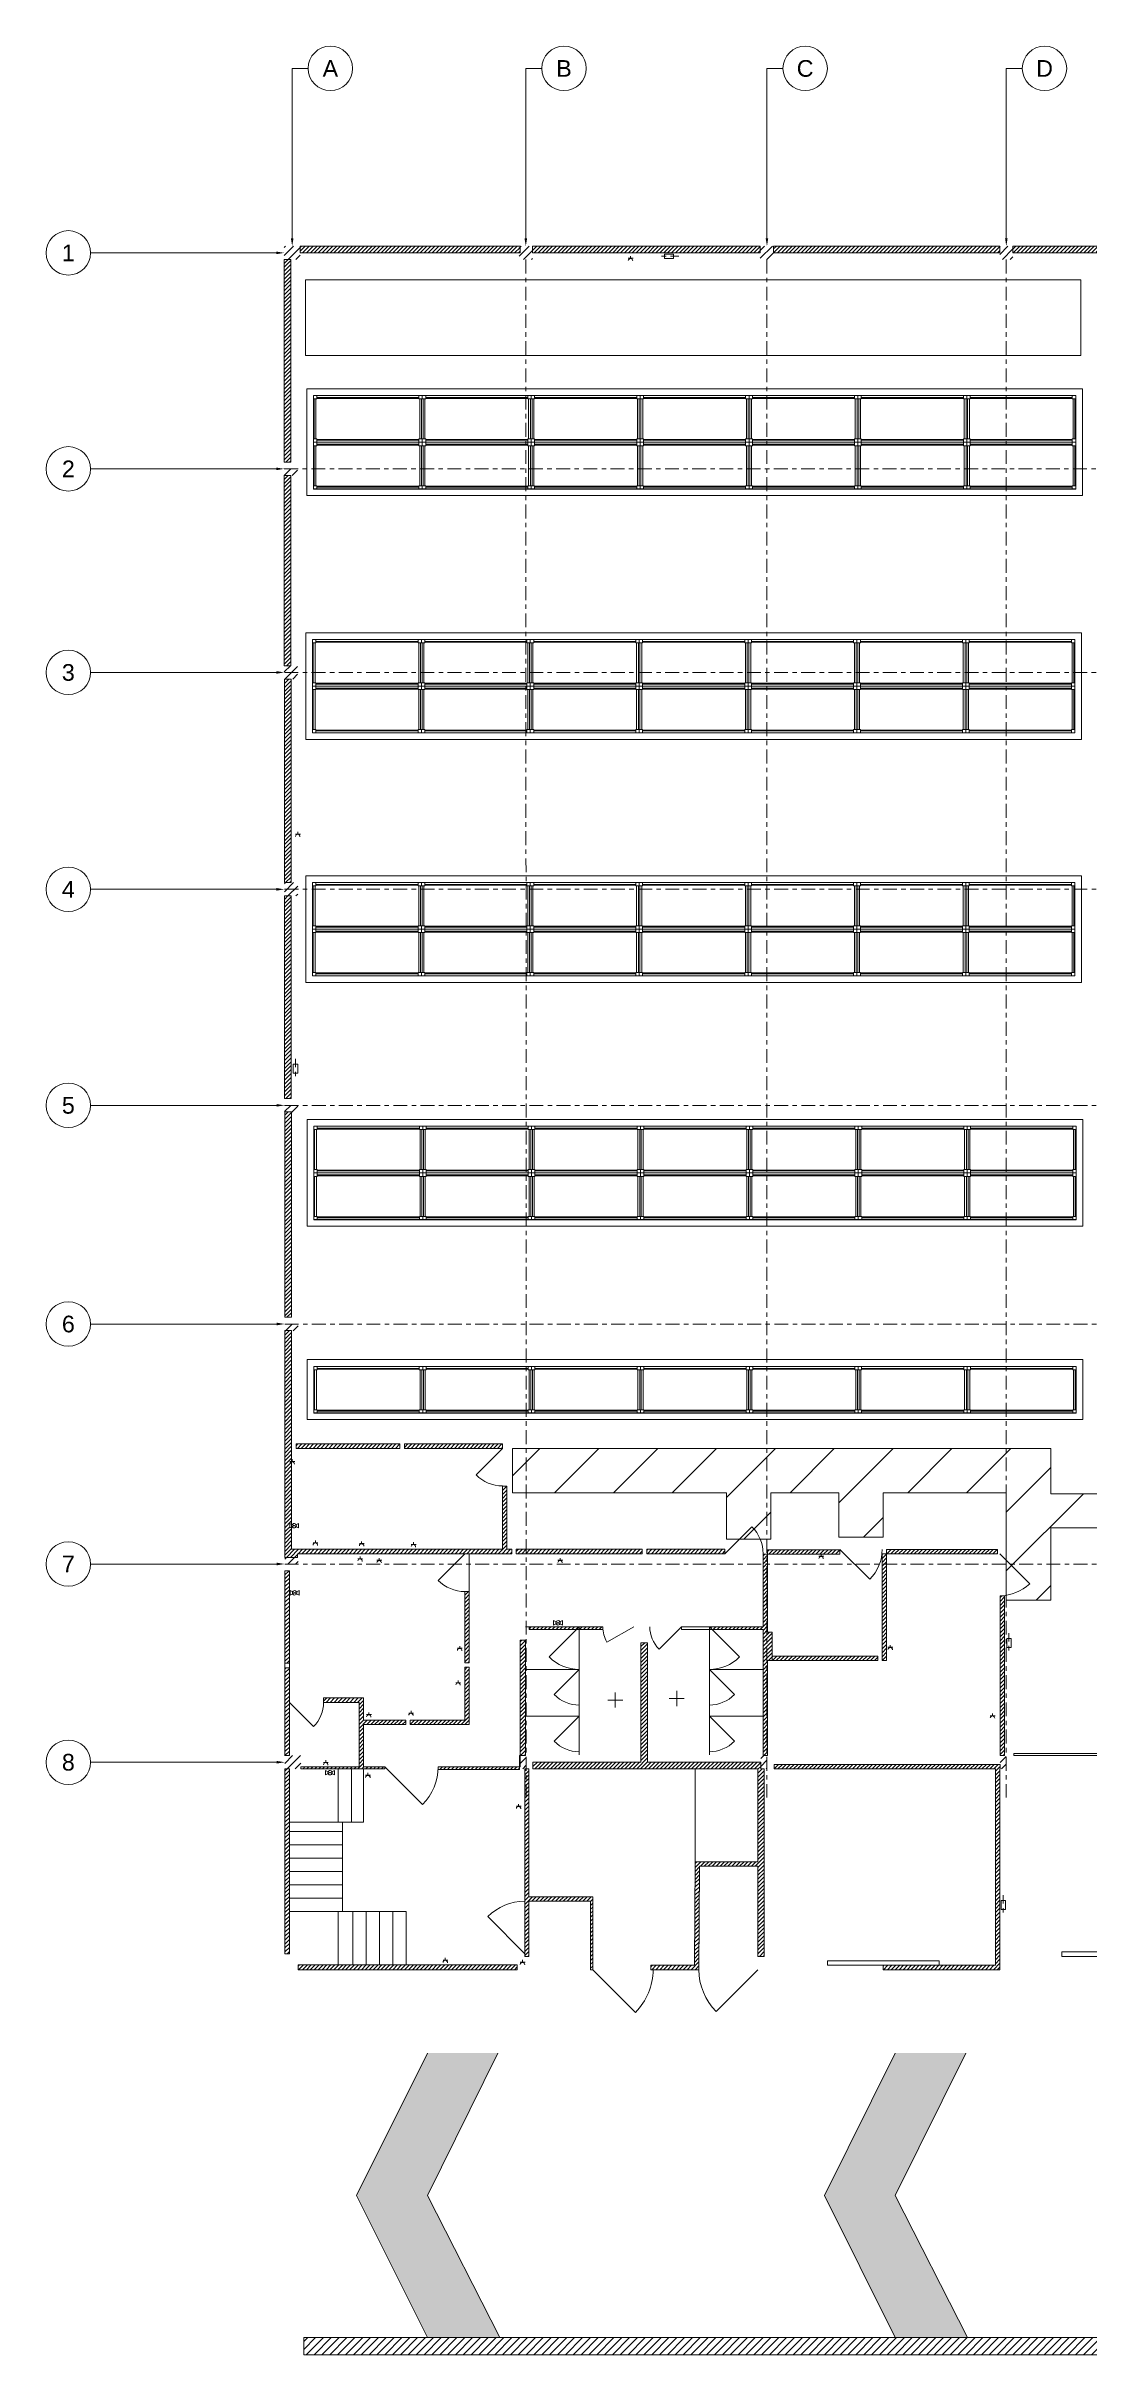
# Model space of a CAD drawing. Header units: inches. Extents: x -5.4 to 87.9, y -12.2 to 39.7.
# Drawn here: x -5.4 to 18.1, y -12.2 to 39.7 of the extents above; entities that cross this region are included whole.
import ezdxf
from ezdxf import colors
from ezdxf.entities.mleader import LeaderData, LeaderLine
from ezdxf.enums import TextEntityAlignment as Align
from ezdxf.math import Vec2, Vec3

# ---------------------------------------------------------------- set-up
doc = ezdxf.new("R2010")
doc.units = ezdxf.units.IN
doc.header["$LTSCALE"] = 0.25
doc.header["$MEASUREMENT"] = 0
doc.linetypes.add('CENTER', pattern=[2, 1.25, -0.25, 0.25, -0.25])
doc.linetypes.add('CENTER2', pattern=[1.125, 0.75, -0.125, 0.125, -0.125])
doc.layers.get('0').update_dxf_attribs({"lineweight": 9})
for name, color, linetype, lineweight in [('C. roedores', 240, 'Continuous', 5), ('Columnas', 10, 'Continuous', 9), ('DIVISIONES EN ALUMINIO', 8, 'Continuous', 9), ('Electrico', 7, 'Continuous', 5), ('ESTIBAS', 40, 'Continuous', 5), ('FLUJO_PERSONAL', 253, 'Continuous', 5), ('INS. REP', 252, 'Continuous', 5), ('MOBILIARIO', 8, 'Continuous', 5), ('MUEBLES', 8, 'Continuous', 5), ('Muro Estructural', 164, 'Continuous', 5), ('PERIFERICOS', 7, 'Continuous', 5), ('PUERTAS', 2, 'Continuous', 5), ('PUNTO FIJO', 3, 'Continuous', 5), ('Sum agua pot', 106, 'Continuous', 5)]:
    doc.layers.add(name, color=color, linetype=linetype, lineweight=lineweight)
for name, color, linetype, lineweight, transparency in [('COTAS', 7, 'Continuous', 9, 0.6), ('EJES', 1, 'CENTER', 9, 0.6), ('HATCH 253', 251, 'Continuous', 5, 0.8)]:
    doc.layers.add(name, color=color, linetype=linetype, lineweight=lineweight, transparency=transparency)
doc.layers.get('COTAS').off()
doc.styles.get("Standard").update_dxf_attribs({"font": 'arial.ttf'})

# ---------------------------------------------------------------- blocks, each defined once
blk = doc.blocks.new('_TagCircle')
at = {"color": 0, "linetype": 'ByBlock', "lineweight": -2, "transparency": 16777216}
blk.add_circle((0, 0), 0.125, dxfattribs=at)
at = {"layer": 'PUNTO FIJO', "color": 0, "transparency": 16777216}
blk.add_attdef('NÚMEROETIQUETA', text='', height=0.09375, dxfattribs=at).set_placement((0, -0.046875), align=Align.CENTER)
blk = doc.blocks.new('RACK 2.05x0.99')
at = {"layer": 'MUEBLES', "color": 5}
for p, q in [((0.018, 0.014), (0.018, 0.914)), ((0.058, 0.014), (0.058, 0.914)), ((2.394, 0.014), (2.394, 0.914)), ((2.434, 0.014), (2.434, 0.914))]:
    blk.add_line(p, q, dxfattribs=at)
at = {"layer": 'MUEBLES', "color": 1}
for p, q in [((0.076, 0.99), (2.376, 0.99)), ((0.076, 0.99), (0.076, 0.925)), ((0.076, 0.945), (2.376, 0.945)), ((0.076, 0.925), (2.376, 0.925)), ((2.376, 0.99), (2.376, 0.925)), ((0.076, 0.003), (2.376, 0.003)), ((0.076, -0.062), (0.076, 0.003)), ((2.376, -0.062), (2.376, 0.003)), ((0.076, -0.017), (2.376, -0.017)), ((0.076, -0.062), (2.376, -0.062))]:
    blk.add_line(p, q, dxfattribs=at)
at = {"layer": 'MUEBLES', "color": 5}
for points in [[(0, 0.99), (0, 0.914), (0.076, 0.914), (0.076, 0.99)], [(2.376, 0.99), (2.376, 0.914), (2.452, 0.914), (2.452, 0.99)], [(0, -0.062), (0, 0.014), (0.076, 0.014), (0.076, -0.062)], [(2.376, -0.062), (2.376, 0.014), (2.452, 0.014), (2.452, -0.062)]]:
    blk.add_lwpolyline(points, close=True, dxfattribs=at)
blk = doc.blocks.new('*U97')
at = {"layer": 'C. roedores', "color": 0, "linetype": 'CENTER2', "transparency": 16777216}
blk.add_line((0.22, 0), (-0.22, 0), dxfattribs=at)
blk = doc.blocks.new('Trampa rat')
at = {"layer": 'C. roedores'}
blk.add_lwpolyline([(0.32, 0), (0.32, 0.1), (0.12, 0.1), (0.12, 0)], close=True, dxfattribs=at)
at = {"layer": 'C. roedores', "linetype": 'CENTER2'}
blk.add_blockref('*U97', (0.22, 0.05), dxfattribs=at)
blk = doc.blocks.new('agua pot')
at = {"layer": 'Sum agua pot'}
for p, q in [((0, 0), (0, 0.1)), ((0.2, 0.1), (0, 0)), ((0.2, 0), (0, 0.1)), ((0.2, 0.1), (0.2, 0))]:
    blk.add_line(p, q, dxfattribs=at)
blk.add_ellipse((0.1, 0.05), major_axis=(-0.0476, -0.0153), ratio=1, dxfattribs=at)
blk = doc.blocks.new('*U105')
at = {"layer": 'PUNTO FIJO', "color": 0, "linetype": 'CENTER2', "transparency": 16777216}
for p, q in [((-0.17, 0), (-0.01, 0)), ((0, 0.01), (0, 0.17)), ((0.01, 0), (0.17, 0)), ((0, -0.17), (0, -0.01))]:
    blk.add_line(p, q, dxfattribs=at)
at = {"layer": 'PUNTO FIJO', "color": 0, "linetype": 'Continuous', "transparency": 16777216}
for p, q in [((-0.005, 0), (0.005, 0)), ((0, -0.005), (0, 0.005))]:
    blk.add_line(p, q, dxfattribs=at)
blk = doc.blocks.new('*U106')
at = {"layer": 'PUNTO FIJO', "color": 0, "linetype": 'CENTER2', "transparency": 16777216}
for p, q in [((-0.17, 0), (-0.01, 0)), ((0, 0.01), (0, 0.17)), ((0.01, 0), (0.17, 0)), ((0, -0.17), (0, -0.01))]:
    blk.add_line(p, q, dxfattribs=at)
at = {"layer": 'PUNTO FIJO', "color": 0, "linetype": 'Continuous', "transparency": 16777216}
for p, q in [((-0.005, 0), (0.005, 0)), ((0, -0.005), (0, 0.005))]:
    blk.add_line(p, q, dxfattribs=at)
blk = doc.blocks.new('A$C02151489')
at = {"layer": 'PUNTO FIJO', "linetype": 'CENTER2'}
for name, p in [('*U105', (5.368, 2.295)), ('*U106', (6.752, 2.33))]:
    blk.add_blockref(name, p, dxfattribs=at)
blk = doc.blocks.new('suministro de corriente')
at = {"layer": 'Electrico'}
for p, q in [((0, 0.105), (0.11, 0.105)), ((0.051, 0.105), (0.051, 0.155))]:
    blk.add_line(p, q, dxfattribs=at)
blk.add_arc((0.05, 0.05), 0.0502, 355.1831, 175.1831, dxfattribs=at)
blk = doc.blocks.new('A$C763432CF')
at = {"layer": 'Electrico'}
for p in [(7.616, 38.29), (0.125, 25.335), (0, 11.219), (0.52, 9.39), (1.562, 9.372), (2.729, 9.354), (1.526, 9.031), (1.957, 8.995), (6.032, 8.995), (11.907, 9.086), (3.77, 7.017), (13.465, 7.038), (3.733, 6.242), (2.674, 5.56), (1.722, 5.524), (15.767, 5.5), (0.753, 4.448), (1.704, 4.162), (5.097, 3.462), (3.446, 0.001), (5.186, -0.046), (5.186, -0.046)]:
    blk.add_blockref('suministro de corriente', p, dxfattribs=at)
blk = doc.blocks.new('A$C1B144F85')
at = {"layer": 'PUNTO FIJO'}
for p, q in [((1.101, 3.21), (1.101, 4.41)), ((1.101, 4.41), (1.401, 4.41)), ((1.401, 4.41), (1.401, 3.21)), ((1.67, 4.41), (1.401, 4.41)), ((1.67, 3.21), (1.67, 4.41)), ((0, 3.21), (0, 3)), ((1.2, 1.2), (1.2, 3.21)), ((1.2, 3), (1.2, 3.21)), ((0, 2.7), (0, 3)), ((0, 3), (1.2, 3)), ((0, 3), (0, 1.2)), ((1.2, 2.7), (0, 2.7)), ((1.2, 2.4), (1.2, 2.7)), ((0, 2.1), (0, 2.4)), ((0, 2.4), (1.2, 2.4)), ((1.2, 2.1), (0, 2.1)), ((1.2, 1.8), (1.2, 2.1)), ((0, 1.5), (0, 1.8)), ((0, 1.8), (1.2, 1.8)), ((1.2, 1.5), (0, 1.5)), ((1.2, 1.2), (0, 1.2)), ((1.1, 1.2), (2.63, 1.2)), ((1.43, 1.2), (1.1, 1.2)), ((1.1, 1.2), (1.1, 0)), ((1.2, 1.2), (1.2, 1.5)), ((1.43, 0), (1.43, 1.2)), ((2.03, 1.2), (1.73, 1.2)), ((1.73, 1.2), (1.73, 0)), ((2.03, 0), (2.03, 1.2)), ((2.63, 1.2), (2.33, 1.2)), ((2.33, 1.2), (2.33, 0)), ((2.63, 1.2), (2.63, 0)), ((1.1, 0), (2.63, 0)), ((1.73, 0), (1.43, 0)), ((2.33, 0), (2.03, 0))]:
    blk.add_line(p, q, dxfattribs=at)
blk = doc.blocks.new('Estructural')
at = {"layer": 'HATCH 253'}
h = blk.add_hatch(dxfattribs=at)
h.set_pattern_fill('ANSI31', color=256)
h.paths.add_polyline_path([(5.722, 0.208), (5.722, -0.092), (6.022, -0.092), (6.022, 0.208)])
h.paths.add_polyline_path([(0.432, 0.208), (0.432, -0.092), (0.792, -0.092), (0.792, 0.208)])
h.paths.add_polyline_path([(11.152, 0.208), (11.152, -0.092), (11.452, -0.092), (11.452, 0.208)])
h.paths.add_polyline_path([(16.842, 0.208), (16.542, 0.208), (16.542, -0.092), (16.842, -0.092)])
h.paths.add_polyline_path([(21.912, 0.208), (21.912, -0.092), (22.212, -0.092), (22.212, 0.208)])
h.paths.add_polyline_path([(27.612, 0.208), (27.312, 0.208), (27.312, -0.092), (27.612, -0.092)])
h.paths.add_polyline_path([(33.372, 0.208), (33.072, 0.208), (33.072, -0.092), (33.372, -0.092)])
h.paths.add_polyline_path([(38.462, -0.092), (38.762, -0.092), (38.762, 0.208), (38.462, 0.208)])
h.paths.add_polyline_path([(43.812, 0.208), (43.812, -0.092), (44.112, -0.092), (44.112, 0.208)])
h.paths.add_polyline_path([(49.062, 0.208), (49.062, -0.092), (49.422, -0.092), (49.422, 0.208)])
h.paths.add_polyline_path([(49.122, -4.952), (49.422, -4.952), (49.422, -4.652), (49.122, -4.652)])
h.paths.add_polyline_path([(49.122, -9.232), (49.122, -9.532), (49.422, -9.532), (49.422, -9.232)])
h.paths.add_polyline_path([(49.126, -14.112), (49.126, -14.412), (49.426, -14.412), (49.426, -14.112)])
h.paths.add_polyline_path([(49.43, -19.272), (49.43, -18.972), (49.13, -18.972), (49.13, -19.272)])
h.paths.add_polyline_path([(49.434, -23.892), (49.134, -23.892), (49.134, -24.192), (49.434, -24.192)])
h.paths.add_polyline_path([(49.134, -29.592), (49.434, -29.592), (49.434, -29.292), (49.134, -29.292)])
h.paths.add_polyline_path([(49.434, -33.752), (49.074, -33.752), (49.074, -34.052), (49.434, -34.052)])
h.paths.add_polyline_path([(44.124, -33.752), (43.962, -33.752), (43.962, -34.052), (44.124, -34.052)])
h.paths.add_polyline_path([(38.774, -33.752), (38.474, -33.752), (38.474, -34.052), (38.774, -34.052)])
h.paths.add_polyline_path([(44.124, -34.052), (44.124, -33.752), (43.824, -33.752), (43.824, -34.052)])
h.paths.add_polyline_path([(27.462, -33.752), (27.324, -33.752), (27.324, -34.052), (27.462, -34.052)])
h.paths.add_polyline_path([(27.624, -33.752), (27.462, -33.752), (27.462, -34.052), (27.624, -34.052)])
h.paths.add_polyline_path([(33.222, -34.052), (33.384, -34.052), (33.384, -33.752), (33.222, -33.752)], flags=17)
h.paths.add_polyline_path([(33.084, -34.052), (33.384, -34.052), (33.384, -33.752), (33.084, -33.752)])
h.paths.add_polyline_path([(11.302, -34.052), (11.464, -34.052), (11.464, -33.752), (11.302, -33.752)], flags=17)
h.paths.add_polyline_path([(11.164, -34.052), (11.464, -34.052), (11.464, -33.752), (11.164, -33.752)])
h.paths.add_polyline_path([(16.692, -34.052), (16.854, -34.052), (16.854, -33.752), (16.692, -33.752)], flags=17)
h.paths.add_polyline_path([(16.554, -34.052), (16.854, -34.052), (16.854, -33.752), (16.554, -33.752)])
h.paths.add_polyline_path([(22.062, -34.052), (22.224, -34.052), (22.224, -33.752), (22.062, -33.752)], flags=17)
h.paths.add_polyline_path([(21.924, -34.052), (22.224, -34.052), (22.224, -33.752), (21.924, -33.752)])
h.paths.add_polyline_path([(6.034, -33.752), (5.883, -33.752), (5.884, -34.052), (6.034, -34.052)])
h.paths.add_polyline_path([(5.734, -34.052), (6.034, -34.052), (6.034, -33.752), (5.734, -33.752)])
h.paths.add_polyline_path([(0.804, -34.052), (0.804, -33.752), (0.444, -33.752), (0.444, -34.052)])
h.paths.add_polyline_path([(0.444, -29.442), (0.444, -29.592), (0.744, -29.592), (0.744, -29.442)])
h.paths.add_polyline_path([(0.444, -23.892), (0.444, -24.042), (0.744, -24.042), (0.744, -23.892)])
h.paths.add_polyline_path([(0.744, -23.892), (0.444, -23.892), (0.444, -24.192), (0.744, -24.192)])
h.paths.add_polyline_path([(0.744, -29.292), (0.444, -29.292), (0.444, -29.592), (0.744, -29.592)])
h.paths.add_polyline_path([(0.44, -18.972), (0.44, -19.122), (0.74, -19.122), (0.74, -18.972)])
h.paths.add_polyline_path([(0.74, -19.272), (0.74, -18.972), (0.44, -18.972), (0.44, -19.272)])
h.paths.add_polyline_path([(0.436, -14.112), (0.436, -14.412), (0.736, -14.412), (0.736, -14.112)])
h.paths.add_polyline_path([(0.432, -9.232), (0.432, -9.532), (0.732, -9.532), (0.732, -9.232)])
h.paths.add_polyline_path([(0.732, -4.802), (0.732, -4.652), (0.432, -4.652), (0.432, -4.802)])
h.paths.add_polyline_path([(0.732, -4.952), (0.732, -4.652), (0.432, -4.652), (0.432, -4.952)])
at = {"layer": 'EJES'}
for p, q in [((5.872, -0.092), (5.884, -34.692)), ((11.302, -0.092), (11.302, -34.692)), ((16.692, -0.092), (16.692, -34.692)), ((0.432, -4.802), (49.052, -4.802)), ((0.437, -9.382), (49.052, -9.382)), ((0.439, -14.262), (49.052, -14.262)), ((0.441, -19.122), (49.052, -19.122)), ((0.445, -24.042), (49.056, -24.042)), ((0.444, -29.442), (49.064, -29.442))]:
    blk.add_line(p, q, dxfattribs=at)
ml = blk.add_multileader_block('Standard', dxfattribs=at)
ml.set_content('_TagCircle', color=256, scale=4)
ml.set_attribute('NÚMEROETIQUETA', 'A', width=0)
ml.set_leader_properties()
ml.build(insert=Vec2(0, 0))
ml.multileader.update_dxf_attribs({"dogleg_length": 0.36, "arrow_head_size": 0.18})
ctx = ml.context
ctx.base_point, ctx.char_height, ctx.arrow_head_size, ctx.landing_gap_size, ctx.plane_origin = Vec3(0.972, 4.208), 0.18, 0.18, 0.09, Vec3(0.612, 0.208)
notes = []
notes.append((ctx, [(0, (1, 1, 0), (0.612, 4.208), (1, 0), 0.36, [(0, [(0.612, 0.208)], 0, [])])]))
ctx.block.insert = Vec3(1.472, 4.208)
ml = blk.add_multileader_block('Standard', dxfattribs=at)
ml.set_content('_TagCircle', color=256, scale=4)
ml.set_attribute('NÚMEROETIQUETA', 'B', width=0)
ml.set_leader_properties()
ml.build(insert=Vec2(0, 0))
ml.multileader.update_dxf_attribs({"dogleg_length": 0.36, "arrow_head_size": 0.18})
ctx = ml.context
ctx.base_point, ctx.char_height, ctx.arrow_head_size, ctx.landing_gap_size, ctx.plane_origin = Vec3(6.232, 4.208), 0.18, 0.18, 0.09, Vec3(5.872, 0.208)
notes.append((ctx, [(0, (1, 1, 0), (5.872, 4.208), (1, 0), 0.36, [(0, [(5.872, 0.208)], 0, [])])]))
ctx.block.insert = Vec3(6.732, 4.208)
ml = blk.add_multileader_block('Standard', dxfattribs=at)
ml.set_content('_TagCircle', color=256, scale=4)
ml.set_attribute('NÚMEROETIQUETA', 'C', width=0)
ml.set_leader_properties()
ml.build(insert=Vec2(0, 0))
ml.multileader.update_dxf_attribs({"dogleg_length": 0.36, "arrow_head_size": 0.18})
ctx = ml.context
ctx.base_point, ctx.char_height, ctx.arrow_head_size, ctx.landing_gap_size, ctx.plane_origin = Vec3(11.662, 4.208), 0.18, 0.18, 0.09, Vec3(11.302, 0.208)
notes.append((ctx, [(0, (1, 1, 0), (11.302, 4.208), (1, 0), 0.36, [(0, [(11.302, 0.208)], 0, [])])]))
ctx.block.insert = Vec3(12.162, 4.208)
ml = blk.add_multileader_block('Standard', dxfattribs=at)
ml.set_content('_TagCircle', color=256, scale=4)
ml.set_attribute('NÚMEROETIQUETA', 'D', width=0)
ml.set_leader_properties()
ml.build(insert=Vec2(0, 0))
ml.multileader.update_dxf_attribs({"dogleg_length": 0.36, "arrow_head_size": 0.18})
ctx = ml.context
ctx.base_point, ctx.char_height, ctx.arrow_head_size, ctx.landing_gap_size, ctx.plane_origin = Vec3(17.052, 4.208), 0.18, 0.18, 0.09, Vec3(16.692, 0.208)
notes.append((ctx, [(0, (1, 1, 0), (16.692, 4.208), (1, 0), 0.36, [(0, [(16.692, 0.208)], 0, [])])]))
ctx.block.insert = Vec3(17.552, 4.208)
ml = blk.add_multileader_block('Standard', dxfattribs=at)
ml.set_content('_TagCircle', color=256, scale=4)
ml.set_attribute('NÚMEROETIQUETA', '1', width=0)
ml.set_leader_properties()
ml.build(insert=Vec2(0, 0))
ml.multileader.update_dxf_attribs({"dogleg_length": 0.36, "arrow_head_size": 0.18})
ctx = ml.context
ctx.base_point, ctx.char_height, ctx.arrow_head_size, ctx.landing_gap_size, ctx.plane_origin = Vec3(-4.928, 0.058), 0.18, 0.18, 0.09, Vec3(0.432, 0.058)
notes.append((ctx, [(0, (1, 1, 0), (-3.568, 0.058), (-1, 0), 0.36, [(0, [(0.432, 0.058)], 0, [])])]))
ctx.block.insert = Vec3(-4.428, 0.058)
ml = blk.add_multileader_block('Standard', dxfattribs=at)
ml.set_content('_TagCircle', color=256, scale=4)
ml.set_attribute('NÚMEROETIQUETA', '2', width=0)
ml.set_leader_properties()
ml.build(insert=Vec2(0, 0))
ml.multileader.update_dxf_attribs({"dogleg_length": 0.36, "arrow_head_size": 0.18})
ctx = ml.context
ctx.base_point, ctx.char_height, ctx.arrow_head_size, ctx.landing_gap_size, ctx.plane_origin = Vec3(-4.928, -4.802), 0.18, 0.18, 0.09, Vec3(0.432, -4.802)
notes.append((ctx, [(0, (1, 1, 0), (-3.568, -4.802), (-1, 0), 0.36, [(0, [(0.432, -4.802)], 0, [])])]))
ctx.block.insert = Vec3(-4.428, -4.802)
ml = blk.add_multileader_block('Standard', dxfattribs=at)
ml.set_content('_TagCircle', color=256, scale=4)
ml.set_attribute('NÚMEROETIQUETA', '3', width=0)
ml.set_leader_properties()
ml.build(insert=Vec2(0, 0))
ml.multileader.update_dxf_attribs({"dogleg_length": 0.36, "arrow_head_size": 0.18})
ctx = ml.context
ctx.base_point, ctx.char_height, ctx.arrow_head_size, ctx.landing_gap_size, ctx.plane_origin = Vec3(-4.928, -9.382), 0.18, 0.18, 0.09, Vec3(0.432, -9.382)
notes.append((ctx, [(0, (1, 1, 0), (-3.568, -9.382), (-1, 0), 0.36, [(0, [(0.432, -9.382)], 0, [])])]))
ctx.block.insert = Vec3(-4.428, -9.382)
ml = blk.add_multileader_block('Standard', dxfattribs=at)
ml.set_content('_TagCircle', color=256, scale=4)
ml.set_attribute('NÚMEROETIQUETA', '4', width=0)
ml.set_leader_properties()
ml.build(insert=Vec2(0, 0))
ml.multileader.update_dxf_attribs({"dogleg_length": 0.36, "arrow_head_size": 0.18})
ctx = ml.context
ctx.base_point, ctx.char_height, ctx.arrow_head_size, ctx.landing_gap_size, ctx.plane_origin = Vec3(-4.928, -14.262), 0.18, 0.18, 0.09, Vec3(0.436, -14.262)
notes.append((ctx, [(0, (1, 1, 0), (-3.568, -14.262), (-1, 0), 0.36, [(0, [(0.436, -14.262)], 0, [])])]))
ctx.block.insert = Vec3(-4.428, -14.262)
ml = blk.add_multileader_block('Standard', dxfattribs=at)
ml.set_content('_TagCircle', color=256, scale=4)
ml.set_attribute('NÚMEROETIQUETA', '5', width=0)
ml.set_leader_properties()
ml.build(insert=Vec2(0, 0))
ml.multileader.update_dxf_attribs({"dogleg_length": 0.36, "arrow_head_size": 0.18})
ctx = ml.context
ctx.base_point, ctx.char_height, ctx.arrow_head_size, ctx.landing_gap_size, ctx.plane_origin = Vec3(-4.928, -19.122), 0.18, 0.18, 0.09, Vec3(0.44, -19.122)
notes.append((ctx, [(0, (1, 1, 0), (-3.568, -19.122), (-1, 0), 0.36, [(0, [(0.44, -19.122)], 0, [])])]))
ctx.block.insert = Vec3(-4.428, -19.122)
ml = blk.add_multileader_block('Standard', dxfattribs=at)
ml.set_content('_TagCircle', color=256, scale=4)
ml.set_attribute('NÚMEROETIQUETA', '6', width=0)
ml.set_leader_properties()
ml.build(insert=Vec2(0, 0))
ml.multileader.update_dxf_attribs({"dogleg_length": 0.36, "arrow_head_size": 0.18})
ctx = ml.context
ctx.base_point, ctx.char_height, ctx.arrow_head_size, ctx.landing_gap_size, ctx.plane_origin = Vec3(-4.928, -24.042), 0.18, 0.18, 0.09, Vec3(0.444, -24.042)
notes.append((ctx, [(0, (1, 1, 0), (-3.568, -24.042), (-1, 0), 0.36, [(0, [(0.444, -24.042)], 0, [])])]))
ctx.block.insert = Vec3(-4.428, -24.042)
ml = blk.add_multileader_block('Standard', dxfattribs=at)
ml.set_content('_TagCircle', color=256, scale=4)
ml.set_attribute('NÚMEROETIQUETA', '7', width=0)
ml.set_leader_properties()
ml.build(insert=Vec2(0, 0))
ml.multileader.update_dxf_attribs({"dogleg_length": 0.36, "arrow_head_size": 0.18})
ctx = ml.context
ctx.base_point, ctx.char_height, ctx.arrow_head_size, ctx.landing_gap_size, ctx.plane_origin = Vec3(-4.928, -29.442), 0.18, 0.18, 0.09, Vec3(0.444, -29.442)
notes.append((ctx, [(0, (1, 1, 0), (-3.568, -29.442), (-1, 0), 0.36, [(0, [(0.444, -29.442)], 0, [])])]))
ctx.block.insert = Vec3(-4.428, -29.442)
ml = blk.add_multileader_block('Standard', dxfattribs=at)
ml.set_content('_TagCircle', color=256, scale=4)
ml.set_attribute('NÚMEROETIQUETA', '8', width=0)
ml.set_leader_properties()
ml.build(insert=Vec2(0, 0))
ml.multileader.update_dxf_attribs({"dogleg_length": 0.36, "arrow_head_size": 0.18})
ctx = ml.context
ctx.base_point, ctx.char_height, ctx.arrow_head_size, ctx.landing_gap_size, ctx.plane_origin = Vec3(-4.928, -33.902), 0.18, 0.18, 0.09, Vec3(0.444, -33.902)
notes.append((ctx, [(0, (1, 1, 0), (-3.568, -33.902), (-1, 0), 0.36, [(0, [(0.444, -33.902)], 0, [])])]))
ctx.block.insert = Vec3(-4.428, -33.902)
for ctx, leaders in notes:
    for number, flags, end, landing, length, lines in leaders:
        leader = LeaderData()
        leader.index, (leader.has_last_leader_line, leader.has_dogleg_vector, leader.attachment_direction) = number, flags
        leader.last_leader_point, leader.dogleg_vector, leader.dogleg_length = Vec3(end), Vec3(landing), length
        for number, points, colour, breaks in lines:
            line = LeaderLine()
            line.index, line.vertices, line.color, line.breaks = number, Vec3.list(points), colors.encode_raw_color(colour), breaks
            leader.lines.append(line)
        ctx.leaders.append(leader)

msp = doc.modelspace()

# ---------------------------------------------------------------- hatches: boundary and pattern name
at = {"layer": 'FLUJO_PERSONAL', "transparency": 33554485}
h = msp.add_hatch(dxfattribs=at)
h.set_pattern_fill('ANSI31', color=256, scale=7.5)
h.set_pattern_definition([(45, (68.6454, 3.4309), (-0.662913, 0.662913), [])])
h.paths.add_polyline_path([(26.12457, 24.66107), (21.61819, 24.66107), (21.61819, 21.88), (21.29875, 21.88), (21.29875, 30.126), (21.44419, 30.126), (21.44419, 31.79055), (21.29875, 31.79055), (20.29875, 31.79055), (20.29875, 21.07), (21.51819, 21.07), (21.51819, 7.13203), (17.24819, 7.13203), (17.24819, 8.1454), (5.13063, 8.15088), (5.13063, 7.15088), (9.94556, 7.15088), (9.94556, 6.11243), (10.94556, 6.11243), (10.94556, 7.15088), (12.47963, 7.15088), (12.47963, 6.15088), (13.47751, 6.15088), (13.47751, 7.15088), (16.24819, 7.15088), (16.24819, 4.7354), (17.24819, 4.7354), (17.24819, 6.36144), (20.29875, 6.36144), (20.29875, 5.01702), (21.29875, 5.01702), (21.29875, 6.28505), (22.49694, 6.28505), (22.51819, 7.1278), (22.51819, 19.67481), (41.70172, 19.67481), (41.70172, 4.17481), (44.18172, 4.17481), (44.18172, 1.22887), (45.18172, 1.22887), (45.18172, 4.15635), (47.29083, 4.15635), (47.29083, 5.15635), (43.1966, 5.15635), (43.1966, 5.45635), (42.69667, 5.448), (42.69667, 14.87), (43.51819, 14.87), (43.51819, 15.87), (42.69667, 15.87), (42.69667, 16.02), (43.51819, 16.02), (43.51819, 16.9467), (42.69667, 16.9467), (42.69667, 18.90726), (43.19667, 18.90726), (43.19667, 25.8), (42.19667, 25.8), (42.19667, 20.73), (38.6424, 20.73), (38.6424, 24.73916), (37.6424, 24.73916), (37.6424, 20.73), (31.63033, 20.73), (31.63033, 21.824), (29.51149, 21.824), (29.51149, 20.73), (26.12457, 20.73)])
at = {"layer": 'HATCH 253'}
h = msp.add_hatch(color=256, dxfattribs=at)
h.dxf.hatch_style = 1
h.paths.add_polyline_path([(1.61624, -8.65563), (3.21444, -11.85626), (4.84169, -11.85626), (3.21444, -8.65563), (4.80102, -5.455), (3.21444, -5.455)])
h = msp.add_hatch(color=256, dxfattribs=at)
h.dxf.hatch_style = 1
h.paths.add_polyline_path([(12.15052, -8.65563), (13.74872, -11.85626), (15.37597, -11.85626), (13.74872, -8.65563), (15.33529, -5.455), (13.74872, -5.455)])
at = {"layer": 'INS. REP'}
h = msp.add_hatch(dxfattribs=at)
h.set_pattern_fill('ANSI31', color=256, scale=0.5)
h.paths.add_polyline_path([(16.10295, 0.94), (16.11, 0.94), (16.11, 1.04), (11.02, 1.04), (11.02, 0.93888), (16.00295, 0.93888), (16.00295, -3.47738), (13.47475, -3.47738), (13.47475, -3.57738), (16.10295, -3.57738)])
h.paths.add_polyline_path([(10.79662, 0.94), (10.71998, 0.94), (10.72002, 1.09464), (8.17149, 1.09464), (8.17149, 3.77697), (8.02149, 3.77697), (8.02149, 1.09464), (5.59, 1.09464), (5.59, 0.94464), (10.65475, 0.94001), (10.65475, -1.14738), (9.24087, -1.14738), (9.22541, -3.47738), (8.24475, -3.47738), (8.24475, -3.57738), (9.22475, -3.57738), (9.32475, -3.57738), (9.34021, -1.24738), (10.65475, -1.24738), (10.65475, -3.27738), (10.79662, -3.27738)])
h.paths.add_polyline_path([(13.35295, 3.47888), (10.97295, 3.47888), (10.97295, 3.37888), (13.35295, 3.37888)])
h.paths.add_polyline_path([(10.87295, 5.77088), (10.77149, 5.77088), (10.77149, 4.13697), (9.56149, 4.13697), (9.62149, 4.07697), (10.77149, 4.07697), (10.77149, 1.24), (10.87295, 1.24), (10.87295, 3.37888), (10.97295, 3.37888), (10.97295, 3.47888), (10.97295, 4.01888), (10.87295, 4.01888)])
h.paths.add_polyline_path([(12.50295, 5.87088), (10.87295, 5.87088), (10.87295, 5.77088), (12.50295, 5.77088)])
h.paths.add_polyline_path([(16.05295, 5.87888), (13.55295, 5.87888), (13.55295, 5.77888), (16.05295, 5.77888)])
h.paths.add_polyline_path([(13.55295, 5.77888), (13.45295, 5.77888), (13.45295, 3.37888), (13.55295, 3.37888)])
edge = h.paths.add_edge_path()
edge.add_line((16.21, 4.83268), (16.16, 4.83268))
edge.add_arc((16.06168, 5.87849), 1.05043, 272.636389, 275.370584, ccw=False)
edge.add_line((16.11, 4.82918), (16.11, 1.24))
edge.add_line((16.11, 1.24), (16.21, 1.24))
edge.add_line((16.21, 1.24), (16.21, 4.83268))
h.paths.add_polyline_path([(21.83475, 5.13888), (21.78475, 5.13888), (21.78475, 1.09), (21.83475, 1.09)])
h.paths.add_polyline_path([(26.88, 1.09), (21.78, 1.09), (21.78, 0.94), (26.88, 0.94)])
h.paths.add_polyline_path([(25.93301, 3.71126), (21.83475, 3.71126), (21.83475, 3.66126), (25.93301, 3.66126)])
h.paths.add_polyline_path([(26.93, 6.08626), (26.88, 6.08626), (26.88, 1.24), (26.93, 1.24)])
h.paths.add_polyline_path([(32.64, 1.09), (27.18, 1.09), (27.18, 0.94), (32.64, 0.94)])
h.paths.add_polyline_path([(38.03, 1.09), (32.94, 1.09), (32.94, 0.94), (38.03, 0.94)])
h.paths.add_polyline_path([(36.25, 6.27), (35.58, 6.27), (35.58, 6.56), (34.45, 6.56), (34.45, 6.27), (32.85, 6.27), (32.85, 6.22), (36.25, 6.22)])
h.paths.add_polyline_path([(32.9, 6.22), (32.85, 6.22), (32.85, 1.24), (32.9, 1.24)])
h.paths.add_polyline_path([(37.05, 6.22), (37, 6.17), (37, 1.09), (37.05, 1.09)])
h.paths.add_polyline_path([(45.79, 3.64), (45.49, 3.64), (45.49, 1.09), (45.79, 1.09)])
h.paths.add_polyline_path([(47.04, 1.09), (43.68, 1.09), (43.68, 0.94), (47.04, 0.94)])
h.paths.add_polyline_path([(43.38, 1.09), (38.33, 1.09), (38.33, 0.94), (43.38, 0.94)])
h.paths.add_polyline_path([(48.99, 5.4), (48.84, 5.4), (48.84, 1.24), (48.99, 1.24)])
h.paths.add_polyline_path([(48.99, 10.8), (48.84, 10.8), (48.84, 5.7), (48.99, 5.7)])
h.paths.add_polyline_path([(48.98606, 15.72), (48.83606, 15.72), (48.83606, 11.1), (48.98606, 11.1)])
h.paths.add_polyline_path([(48.98213, 16.24026), (48.83213, 16.24013), (48.83213, 16.02), (48.98213, 16.02)])
h.paths.add_polyline_path([(48.98213, 20.58), (48.83213, 20.58), (48.83213, 16.24013), (48.98213, 16.24026)])
h.paths.add_polyline_path([(48.97819, 25.46), (48.82819, 25.46), (48.82819, 20.88), (48.97819, 20.88)])
h.paths.add_polyline_path([(48.97819, 29.03905), (48.82819, 29.03905), (48.82819, 25.76), (48.97819, 25.76)])
h.paths.add_polyline_path([(48.97819, 34.9), (48.82819, 34.9), (48.82819, 30.34), (48.97819, 30.34)])
h.paths.add_polyline_path([(49.77819, 35.2), (48.97819, 35.2), (48.97819, 35.05), (49.62819, 35.05), (49.62819, 33.83), (48.97819, 33.83), (48.97819, 33.68), (49.77819, 33.68)])
h.paths.add_polyline_path([(48.61819, 35.2), (43.66819, 35.2), (43.66819, 35.05), (48.61819, 35.05)])
h.paths.add_polyline_path([(43.36819, 35.2), (38.31819, 35.2), (38.31819, 35.05), (43.36819, 35.05)])
h.paths.add_polyline_path([(37.87819, 35.2), (32.92819, 35.2), (32.92819, 35.05), (37.87819, 35.05)])
h.paths.add_polyline_path([(32.62819, 35.2), (31.4007, 35.2), (31.3527, 35.152), (31.36819, 35.05), (32.62819, 35.05)])
h.paths.add_polyline_path([(31.36819, 35.152), (31.36819, 35.2), (27.16819, 35.2), (27.16819, 35.05), (31.36819, 35.05)])
h.paths.add_polyline_path([(26.86819, 35.2), (21.76819, 35.2), (21.76819, 35.05), (26.86819, 35.05)])
h.paths.add_polyline_path([(21.46819, 35.2), (16.39819, 35.2), (16.39819, 35.05), (18.24382, 35.05), (18.24382, 35.06301), (19.69382, 35.06301), (21.14382, 35.06301), (21.14382, 35.05), (21.46819, 35.05)])
h.paths.add_polyline_path([(16.09819, 35.2), (11.00819, 35.2), (11.00819, 35.05), (16.09819, 35.05)])
h.paths.add_polyline_path([(10.70819, 35.2), (5.57819, 35.2), (5.57819, 35.05), (10.70819, 35.05)])
h.paths.add_polyline_path([(5.29819, 35.2), (0.34819, 35.2), (0.34819, 35.05), (5.29819, 35.05)])
h.paths.add_polyline_path([(0.13819, 34.9), (-0.01181, 34.9), (-0.01181, 30.34), (0.13819, 30.34)])
h.paths.add_polyline_path([(0.13819, 30.04), (-0.01181, 30.04), (-0.01181, 25.76), (0.13819, 25.76)])
h.paths.add_polyline_path([(0.14213, 25.46), (-0.00787, 25.46), (-0.00787, 20.88), (0.14213, 20.88)])
h.paths.add_polyline_path([(0.14606, 20.58), (-0.00394, 20.58), (-0.00394, 16.02), (0.14606, 16.02)])
h.paths.add_polyline_path([(0.15, 15.72), (0, 15.72), (0, 11.1), (0.15, 11.1)])
h.paths.add_polyline_path([(4.90475, 8.25088), (2.69475, 8.25088), (2.69475, 8.15088), (4.90475, 8.15088)])
h.paths.add_polyline_path([(2.59475, 8.25088), (0.25475, 8.25088), (0.25475, 8.15088), (2.59475, 8.15088)])
h = msp.add_hatch(dxfattribs=at)
h.set_pattern_fill('ANSI31', color=256, scale=0.5)
h.paths.add_polyline_path([(5.23475, -3.46738), (0.30475, -3.46738), (0.30475, -3.57738), (5.23475, -3.57738)])
h.paths.add_polyline_path([(5.49475, -2.03738), (6.88475, -2.03738), (6.88475, -3.48738), (6.88475, -3.57738), (6.93475, -3.57738), (6.93475, -1.93738), (5.49475, -1.93738), (5.49475, 0.94), (5.40475, 0.94), (5.40475, -2.03738), (5.40475, -3.27738), (5.49475, -3.27738)])
h.paths.add_polyline_path([(5.29, 1.24), (5.42149, 1.24), (5.42149, 3.83697), (5.2991, 3.83697), (5.2991, 0.98697), (3.45475, 0.98697), (3.45475, 0.92623), (5.28973, 0.92623)])
h.paths.add_polyline_path([(1.77475, 1.93697), (2.72475, 1.93697), (2.72475, 2.03697), (1.77475, 2.03697), (1.77475, 2.53697), (0.87475, 2.53697), (0.87475, 2.43697), (1.67475, 2.43697), (1.67475, 0.98697), (0.36, 0.98697), (0.36, 0.94262), (2.25475, 0.94262), (2.25475, 0.98697), (1.77475, 0.98697)])
h.paths.add_polyline_path([(4.15475, 3.22697), (4.05475, 3.22697), (4.05475, 2.03697), (2.82475, 2.03697), (2.82475, 1.93697), (4.15475, 1.93697)])
h.paths.add_polyline_path([(0.10475, 0.94), (0.00475, 0.94), (0.00475, -3.21738), (0.10475, -3.21738)])
h.paths.add_polyline_path([(0.10475, 3.21697), (0.00475, 3.21697), (0.00475, 1.24), (0.10475, 1.24), (0.10475, 2.53697)])
h.paths.add_polyline_path([(0.10475, 5.4), (0.00475, 5.4), (0.00475, 3.31697), (0.10475, 3.31697)])
h.paths.add_polyline_path([(0.15475, 6.38184), (0.11236, 6.36064), (0.11236, 6.46064), (0.15475, 6.43944), (0.15475, 10.8), (0, 10.79996), (0.00238, 8.25088), (0, 5.7), (0.28475, 5.7), (0.28475, 5.78088), (4.15475, 5.78088), (5.11149, 5.78088), (5.11149, 5.88088), (5.00475, 5.88088), (5.00475, 7.30088), (4.90475, 7.30088), (4.90475, 5.88088), (0.15475, 5.88088)])
h.paths.add_polyline_path([(4.15475, 4.93088), (4.05475, 4.93088), (4.05475, 3.32697), (4.15475, 3.32697)])
h.paths.add_polyline_path([(8.05149, 5.88088), (5.4381, 5.88088), (5.43813, 5.78088), (8.05149, 5.78088)])
h.paths.add_polyline_path([(9.91149, 5.88088), (8.15149, 5.88088), (8.15149, 5.78088), (9.91149, 5.78088)])
h.paths.add_polyline_path([(5.4381, 5.88088), (5.21149, 5.88088), (5.21149, 5.78088), (5.43813, 5.78088)])
h.paths.add_polyline_path([(6.63149, 4.13697), (5.50149, 4.13697), (5.50149, 4.07697), (6.57149, 4.07697)])
edge = h.paths.add_edge_path()
edge.add_line((7.16149, 4.13697), (6.63149, 4.13697))
edge.add_line((6.63149, 4.13697), (6.63149, 4.07697))
edge.add_line((6.63149, 4.07697), (7.16213, 4.07697))
edge.add_line((7.16213, 4.07697), (7.16213, 4.10697))
edge.add_arc((7.86149, 4.13697), 0.7, 180, 182.456286, ccw=False)
h = msp.add_hatch(dxfattribs=at)
h.set_pattern_fill('ANSI31', color=256)
h.paths.add_polyline_path([(49.385, -11.85626), (0.43, -11.85626), (0.43, -12.24296), (49.385, -12.24296)])

# ---------------------------------------------------------------- linework, layer by layer
at = {"layer": 'Columnas'}
for p, q in [((0.10475, 3.31697), (0.00475, 3.31697)), ((0.00475, 3.31697), (0.00475, 3.21697)), ((0.00475, 3.21697), (0.10475, 3.21697)), ((0.10475, 3.21697), (0.10475, 3.31697))]:
    msp.add_line(p, q, dxfattribs=at)
at = {"layer": 'DIVISIONES EN ALUMINIO'}
msp.add_line((9.24087, -1.14738), (9.24021, 0.94306), dxfattribs=at)
at = {"layer": 'ESTIBAS'}
for p, q in [((2.41182, 31.83935), (17.81022, 31.83935)), ((2.39134, 26.35312), (17.78974, 26.35312)), ((2.39134, 20.88619), (17.78974, 20.88619)), ((2.42086, 15.39995), (17.81926, 15.39995))]:
    msp.add_line(p, q, dxfattribs=at)
for points in [[(0.46623, 34.44088), (0.46623, 32.74088), (17.92623, 32.74088), (17.92623, 34.44088)], [(0.49623, 31.98935), (17.96022, 31.98935), (17.96022, 30.68935), (17.96022, 30.58935), (17.96022, 29.58935), (0.49623, 29.58935)], [(0.47575, 26.50312), (17.93974, 26.50312), (17.93974, 25.20312), (17.93974, 25.10312), (17.93974, 24.10312), (0.47575, 24.10312)], [(0.47575, 21.03619), (17.93974, 21.03619), (17.93974, 19.73619), (17.93974, 19.63619), (17.93974, 18.63619), (0.47575, 18.63619)], [(0.50526, 15.54995), (17.96926, 15.54995), (17.96926, 14.24995), (17.96926, 14.14995), (17.96926, 13.14995), (0.50526, 13.14995)], [(17.96854, 10.14888), (0.50455, 10.14888), (0.50455, 8.79888), (17.96854, 8.79888)]]:
    msp.add_lwpolyline(points, close=True, dxfattribs=at)
for points in [[(0.64623, 29.73935), (0.64623, 30.73935), (0.64623, 30.83935), (0.64623, 31.83935), (17.81022, 31.83935), (17.81022, 30.83935), (17.81022, 30.73935), (17.81022, 29.73935), (0.64623, 29.73935)], [(0.62575, 24.25312), (0.62575, 25.25312), (0.62575, 25.35312), (0.62575, 26.35312), (17.78974, 26.35312), (17.78974, 25.35312), (17.78974, 25.25312), (17.78974, 24.25312), (0.62575, 24.25312)], [(0.62575, 18.78619), (0.62575, 19.78619), (0.62575, 19.88619), (0.62575, 20.88619), (17.78974, 20.88619), (17.78974, 19.88619), (17.78974, 19.78619), (17.78974, 18.78619), (0.62575, 18.78619)], [(0.65526, 13.29995), (0.65526, 14.29995), (0.65526, 14.39995), (0.65526, 15.39995), (17.81926, 15.39995), (17.81926, 14.39995), (17.81926, 14.29995), (17.81926, 13.29995), (0.65526, 13.29995)], [(0.65455, 8.94888), (0.65455, 9.99688), (17.81854, 9.99688), (17.81854, 8.94888), (0.65455, 8.94888)]]:
    msp.add_lwpolyline(points, dxfattribs=at)
at = {"layer": 'FLUJO_PERSONAL'}
msp.add_lwpolyline([(21.51819, 7.13203), (17.24819, 7.13203), (17.24819, 8.1454), (5.13063, 8.15088), (5.13063, 7.15088), (9.94556, 7.15088), (9.94556, 6.11243), (10.94556, 6.11243), (10.94556, 7.15088), (12.47963, 7.15088), (12.47963, 6.15088), (13.47751, 6.15088), (13.47751, 7.15088), (16.24819, 7.15088), (16.24819, 4.7354), (17.24819, 4.7354), (17.24819, 6.36144), (20.29875, 6.36144)], dxfattribs=at)
at = {"layer": 'HATCH 253'}
for p, q in [((1.61624, -8.65563), (3.21444, -5.455)), ((4.80102, -5.455), (3.21444, -8.65563)), ((12.15052, -8.65563), (13.74872, -5.455)), ((15.33529, -5.455), (13.74872, -8.65563)), ((3.21444, -11.85626), (1.61624, -8.65563)), ((3.21444, -8.65563), (4.84169, -11.85626)), ((13.74872, -11.85626), (12.15052, -8.65563)), ((13.74872, -8.65563), (15.37597, -11.85626))]:
    msp.add_line(p, q, dxfattribs=at)
at = {"layer": 'MOBILIARIO'}
for p, q in [((5.42149, 4.13697), (6.63149, 4.13697)), ((6.63149, 4.13697), (6.63149, 3.17697)), ((9.56149, 4.13697), (9.56149, 3.17697)), ((6.63149, 3.17697), (5.42149, 3.17697)), ((6.63149, 3.17697), (6.63149, 2.12697)), ((9.56149, 3.17697), (9.56149, 2.12697)), ((9.56149, 3.17697), (10.77149, 3.17697)), ((6.63149, 2.12697), (5.42149, 2.12697)), ((6.63149, 2.12697), (6.63149, 1.25697)), ((9.56149, 2.12697), (9.56149, 1.25697)), ((9.56149, 2.12697), (10.77149, 2.12697))]:
    msp.add_line(p, q, dxfattribs=at)
at = {"layer": 'Muro Estructural'}
for p, q in [((4.15475, 4.93088), (4.15475, 5.78088)), ((7.16149, 4.13697), (7.16149, 4.13697)), ((0.00475, -3.21738), (0.00475, 0.79306))]:
    msp.add_line(p, q, dxfattribs=at)
for points in [[(-0.01181, 34.9), (-0.01181, 30.34), (0.13819, 30.34), (0.13819, 34.9)], [(5.29819, 35.2), (0.34819, 35.2), (0.34819, 35.05), (5.29819, 35.05)], [(10.70819, 35.2), (5.57819, 35.2), (5.57819, 35.05), (10.70819, 35.05)], [(16.09819, 35.2), (11.00819, 35.2), (11.00819, 35.05), (16.09819, 35.05)], [(21.46819, 35.2), (16.39819, 35.2), (16.39819, 35.05), (21.46819, 35.05)], [(-0.01181, 30.04), (-0.01181, 25.76), (0.13819, 25.76), (0.13819, 30.04)], [(-0.00787, 25.46), (-0.00787, 20.88), (0.14213, 20.88), (0.14213, 25.46)], [(-0.00394, 20.58), (-0.00394, 16.02), (0.14606, 16.02), (0.14606, 20.58)], [(0, 15.72), (0, 11.1), (0.15, 11.1), (0.15, 15.72)], [(0.25475, 8.15088), (2.59475, 8.15088), (2.59475, 8.25088), (0.25475, 8.25088)], [(2.69475, 8.15088), (2.69475, 8.25088), (4.90475, 8.25088), (4.90475, 8.15088)], [(8.05149, 5.88088), (8.05149, 5.78088), (5.21149, 5.78088), (5.21149, 5.88088)], [(9.91149, 5.88088), (9.91149, 5.78088), (8.15149, 5.78088), (8.15149, 5.88088)], [(12.50295, 5.87088), (12.50295, 5.77088), (10.87295, 5.77088), (10.87295, 5.87088)], [(13.45295, 3.37888), (13.45295, 5.77888), (13.55295, 5.77888), (13.55295, 3.37888)], [(16.05295, 5.87888), (16.05295, 5.77888), (13.55295, 5.77888), (13.55295, 5.87888)], [(0.10475, 3.31697), (0.00475, 3.31697), (0.00475, 5.4), (0.10475, 5.4)], [(4.05475, 3.32697), (4.05475, 4.93088), (4.15475, 4.93088), (4.15475, 3.32697)], [(16.11, 1.24), (16.11, 4.83268), (16.21, 4.83268), (16.21, 1.24)], [(3.45475, 0.92623), (5.28973, 0.92623), (5.28973, 0.92623), (5.29, 1.24), (5.42149, 1.24), (5.42149, 3.83697), (5.2991, 3.83697), (5.2991, 0.98697), (3.45475, 0.98697)], [(9.34021, -1.24738), (9.32475, -3.57738), (9.22475, -3.57738), (8.24475, -3.57738), (8.24475, -3.47738), (9.22541, -3.47738), (9.24087, -1.14738), (10.65475, -1.14738), (10.65475, 0.94001), (5.59, 0.94464), (5.59, 1.09464), (8.02149, 1.09464), (8.02149, 3.77697), (8.17149, 3.77697), (8.17149, 1.09464), (10.72002, 1.09464), (10.71998, 0.94), (10.79662, 0.94), (10.79662, -3.27738), (10.65475, -3.27738), (10.65475, -1.24738)], [(0.10475, 2.53697), (0.10475, 3.21697), (0.00475, 3.21697), (0.00475, 1.24), (0.10475, 1.24)], [(2.82475, 1.93697), (2.82475, 2.03697), (4.05475, 2.03697), (4.05475, 3.22697), (4.15475, 3.22697), (4.15475, 1.93697)], [(13.35295, 3.47888), (13.35295, 3.37888), (10.97295, 3.37888), (10.97295, 3.47888)], [(5.40475, 0.94), (5.40475, -2.03738), (5.40475, -3.27738), (5.49475, -3.27738), (5.49475, -2.03738), (6.88475, -2.03738), (6.88475, -3.48738), (6.88475, -3.57738), (6.93475, -3.57738), (6.93475, -1.93738), (5.49475, -1.93738), (5.49475, 0.94)], [(0.43, -11.85626), (49.385, -11.85626), (49.385, -12.24296), (0.43, -12.24296)]]:
    msp.add_lwpolyline(points, close=True, dxfattribs=at)
for points in [[(0.00238, 8.25088), (0.00238, 8.25088), (0, 10.79996), (0.15475, 10.8), (0.15475, 5.88088), (4.90475, 5.88088), (4.90475, 7.30088), (5.00475, 7.30088), (5.00475, 5.88088), (5.11149, 5.88088), (5.11149, 5.78088), (4.15475, 5.78088), (0.28475, 5.78088), (0.28475, 5.7), (0, 5.7), (0.00238, 8.25088), (0.00238, 8.25088), (0.00238, 8.25088)], [(9.56149, 4.13697), (10.77149, 4.13697), (8.93149, 4.13697), (8.93149, 4.07697), (10.77149, 4.07697), (10.77149, 1.24), (10.87295, 1.24), (10.87295, 3.37888), (10.97295, 3.37888), (10.97295, 4.01888), (10.87295, 4.01888), (10.87295, 5.77088), (10.77149, 5.77088), (10.77149, 4.13697)], [(7.16213, 4.13697), (5.50149, 4.13697), (5.50149, 4.07697), (7.16213, 4.07697), (7.16213, 4.13697)], [(0.36, 0.94262), (2.25475, 0.94262), (0.36, 0.94262), (0.36, 0.98697), (1.67475, 0.98697), (1.67475, 2.43697), (0.87475, 2.43697), (0.87475, 2.53697), (1.77475, 2.53697), (1.77475, 2.03697), (2.72475, 2.03697), (2.72475, 1.93697), (1.77475, 1.93697), (1.77475, 0.98697), (2.25475, 0.98697), (2.25475, 0.94262)], [(11.02, 0.94), (11.02, 1.04), (16.11, 1.04), (16.11, 0.94), (16.10295, 0.94), (16.10295, -3.57738), (13.47475, -3.57738), (13.47475, -3.47738), (16.00295, -3.47738), (16.00295, 0.93888), (11.02, 0.93888)], [(0.00475, -3.21738), (0.10475, -3.21738), (0.10475, 0.94), (0.00475, 0.94), (0.00475, -3.21738)], [(0.30475, -3.57738), (5.23475, -3.57738), (5.23475, -3.46738), (0.30475, -3.46738), (0.30475, -3.57738)]]:
    msp.add_lwpolyline(points, dxfattribs=at)
at = {"layer": 'PUERTAS'}
for p, q in [((4.90475, 8.15088), (4.30795, 7.55408)), ((9.91149, 5.78088), (10.5196, 6.38899)), ((4.05475, 5.78088), (3.45371, 5.17984)), ((12.50295, 5.87888), (13.1747, 5.20713)), ((16.10295, 5.77888), (16.7747, 5.10713)), ((6.63149, 4.13697), (5.95267, 3.45815)), ((7.86149, 4.13697), (7.25115, 3.79422)), ((8.93149, 4.13697), (8.42944, 3.63493)), ((9.56149, 4.13697), (10.24031, 3.45815)), ((6.63149, 3.17697), (6.0658, 2.61129)), ((9.56149, 3.17697), (10.12718, 2.61129)), ((0.10475, 2.43697), (0.64925, 1.89252)), ((6.63149, 2.12697), (6.0658, 1.56129)), ((9.56149, 2.12697), (10.12718, 1.56129)), ((2.25475, 0.98697), (3.10328, 0.13844)), ((5.40475, -3.21738), (4.57036, -2.38299)), ((6.93475, -3.57738), (7.89642, -4.53904)), ((10.65475, -3.57738), (9.7143, -4.51783)), ((13.47475, -3.57738), (13.47475, -3.47738))]:
    msp.add_line(p, q, dxfattribs=at)
for points in [[(19.06475, 1.24), (19.06475, 1.29), (16.41475, 1.29), (16.41475, 1.24)], [(12.21885, -3.47738), (14.73885, -3.47738), (14.73885, -3.37738), (12.21885, -3.37738)], [(20.1483, -3.27738), (20.1483, -3.17738), (17.4983, -3.17738), (17.4983, -3.27738)]]:
    msp.add_lwpolyline(points, close=True, dxfattribs=at)
for centre, radius, start, end in [((4.90475, 8.15088), 0.844, 225, 270), ((9.91149, 5.78088), 0.86, 0, 45), ((12.50295, 5.87888), 0.95, 315, 0), ((4.05475, 5.78088), 0.85, 225, 270), ((16.06168, 5.87849), 1.05043, 272.251224, 312.748776), ((7.86149, 4.13697), 0.7, 180, 209.317497), ((8.93149, 4.13697), 0.71, 180, 225), ((6.63149, 4.13697), 0.96, 225, 270), ((9.56149, 4.13697), 0.96, 270, 315), ((6.63149, 3.17697), 0.8, 225, 270), ((9.56149, 3.17697), 0.8, 270, 315), ((0.10475, 2.43697), 0.77, 315.002668, 0), ((6.63149, 2.12697), 0.8, 225, 270), ((9.56149, 2.12697), 0.8, 270, 315), ((2.25475, 0.98697), 1.2, 315, 0), ((5.40475, -3.21738), 1.18, 90, 135), ((6.93475, -3.57738), 1.36, 315, 0), ((10.65475, -3.57738), 1.33, 180, 225)]:
    msp.add_arc(centre, radius, start, end, dxfattribs=at)
at = {"layer": 'PUNTO FIJO'}
msp.add_line((0.10475, -0.25738), (1.77475, -0.25738), dxfattribs=at)

# ---------------------------------------------------------------- block references
at = {"layer": 'C. roedores'}
msp.add_blockref('Trampa rat', (8.43502, 34.92209), dxfattribs=at)
at = {"layer": 'C. roedores', "rotation": 90}
for p in [(0.29384, 16.47316), (16.35808, 3.55354), (16.2287, -2.34307)]:
    msp.add_blockref('Trampa rat', p, dxfattribs=at)
at = {"layer": 'COTAS'}
for p in [(0.64623, 30.84935), (3.09823, 30.84935), (5.55023, 30.84935), (8.00223, 30.84935), (10.45423, 30.84935), (12.90622, 30.84935), (15.35822, 30.84935), (0.64623, 29.79735), (3.09823, 29.79735), (5.55023, 29.79735), (8.00223, 29.79735), (10.45423, 29.79735), (12.90623, 29.79735), (15.35822, 29.79735), (0.62575, 25.36312), (3.07775, 25.36312), (5.52975, 25.36312), (7.98174, 25.36312), (10.43374, 25.36312), (12.88574, 25.36312), (15.33774, 25.36312), (0.62575, 24.31112), (3.07775, 24.31112), (5.52975, 24.31112), (7.98174, 24.31112), (10.43374, 24.31112), (12.88574, 24.31112), (15.33774, 24.31112), (0.62575, 19.89619), (3.07775, 19.89619), (5.52974, 19.89619), (7.98174, 19.89619), (10.43374, 19.89619), (12.88574, 19.89619), (15.33774, 19.89619), (0.62575, 18.84419), (3.07775, 18.84419), (5.52974, 18.84419), (7.98174, 18.84419), (10.43374, 18.84419), (12.88574, 18.84419), (15.33774, 18.84419), (0.65526, 14.40995), (3.10726, 14.40995), (5.55926, 14.40995), (8.01126, 14.40995), (10.46326, 14.40995), (12.91526, 14.40995), (15.36726, 14.40995), (0.65526, 13.35795), (3.10726, 13.35795), (5.55926, 13.35795), (8.01126, 13.35795), (10.46326, 13.35795), (12.91526, 13.35795), (15.36726, 13.35795), (0.65455, 9.00688), (3.10655, 9.00688), (5.55854, 9.00688), (8.01054, 9.00688), (10.46254, 9.00688), (12.91454, 9.00688), (15.36654, 9.00688)]:
    msp.add_blockref('RACK 2.05x0.99', p, dxfattribs=at)
at = {"layer": 'Electrico'}
msp.add_blockref('A$C763432CF', (0.11871, -3.46738), dxfattribs=at)
at = {"layer": 'Muro Estructural'}
for name, p in [('Estructural', (-0.44376, 34.99163)), ('A$C02151489', (2.07516, 0.19461))]:
    msp.add_blockref(name, p, dxfattribs=at)
at = {"layer": 'PERIFERICOS'}
for p in [(0.11236, 6.36064), (0.12252, 4.85183), (6.05411, 4.177), (0.92069, 0.80419)]:
    msp.add_blockref('agua pot', p, dxfattribs=at)
at = {"layer": 'PUNTO FIJO'}
msp.add_blockref('A$C1B144F85', (0.10475, -3.46738), dxfattribs=at)

doc.saveas('drawing.dxf')
